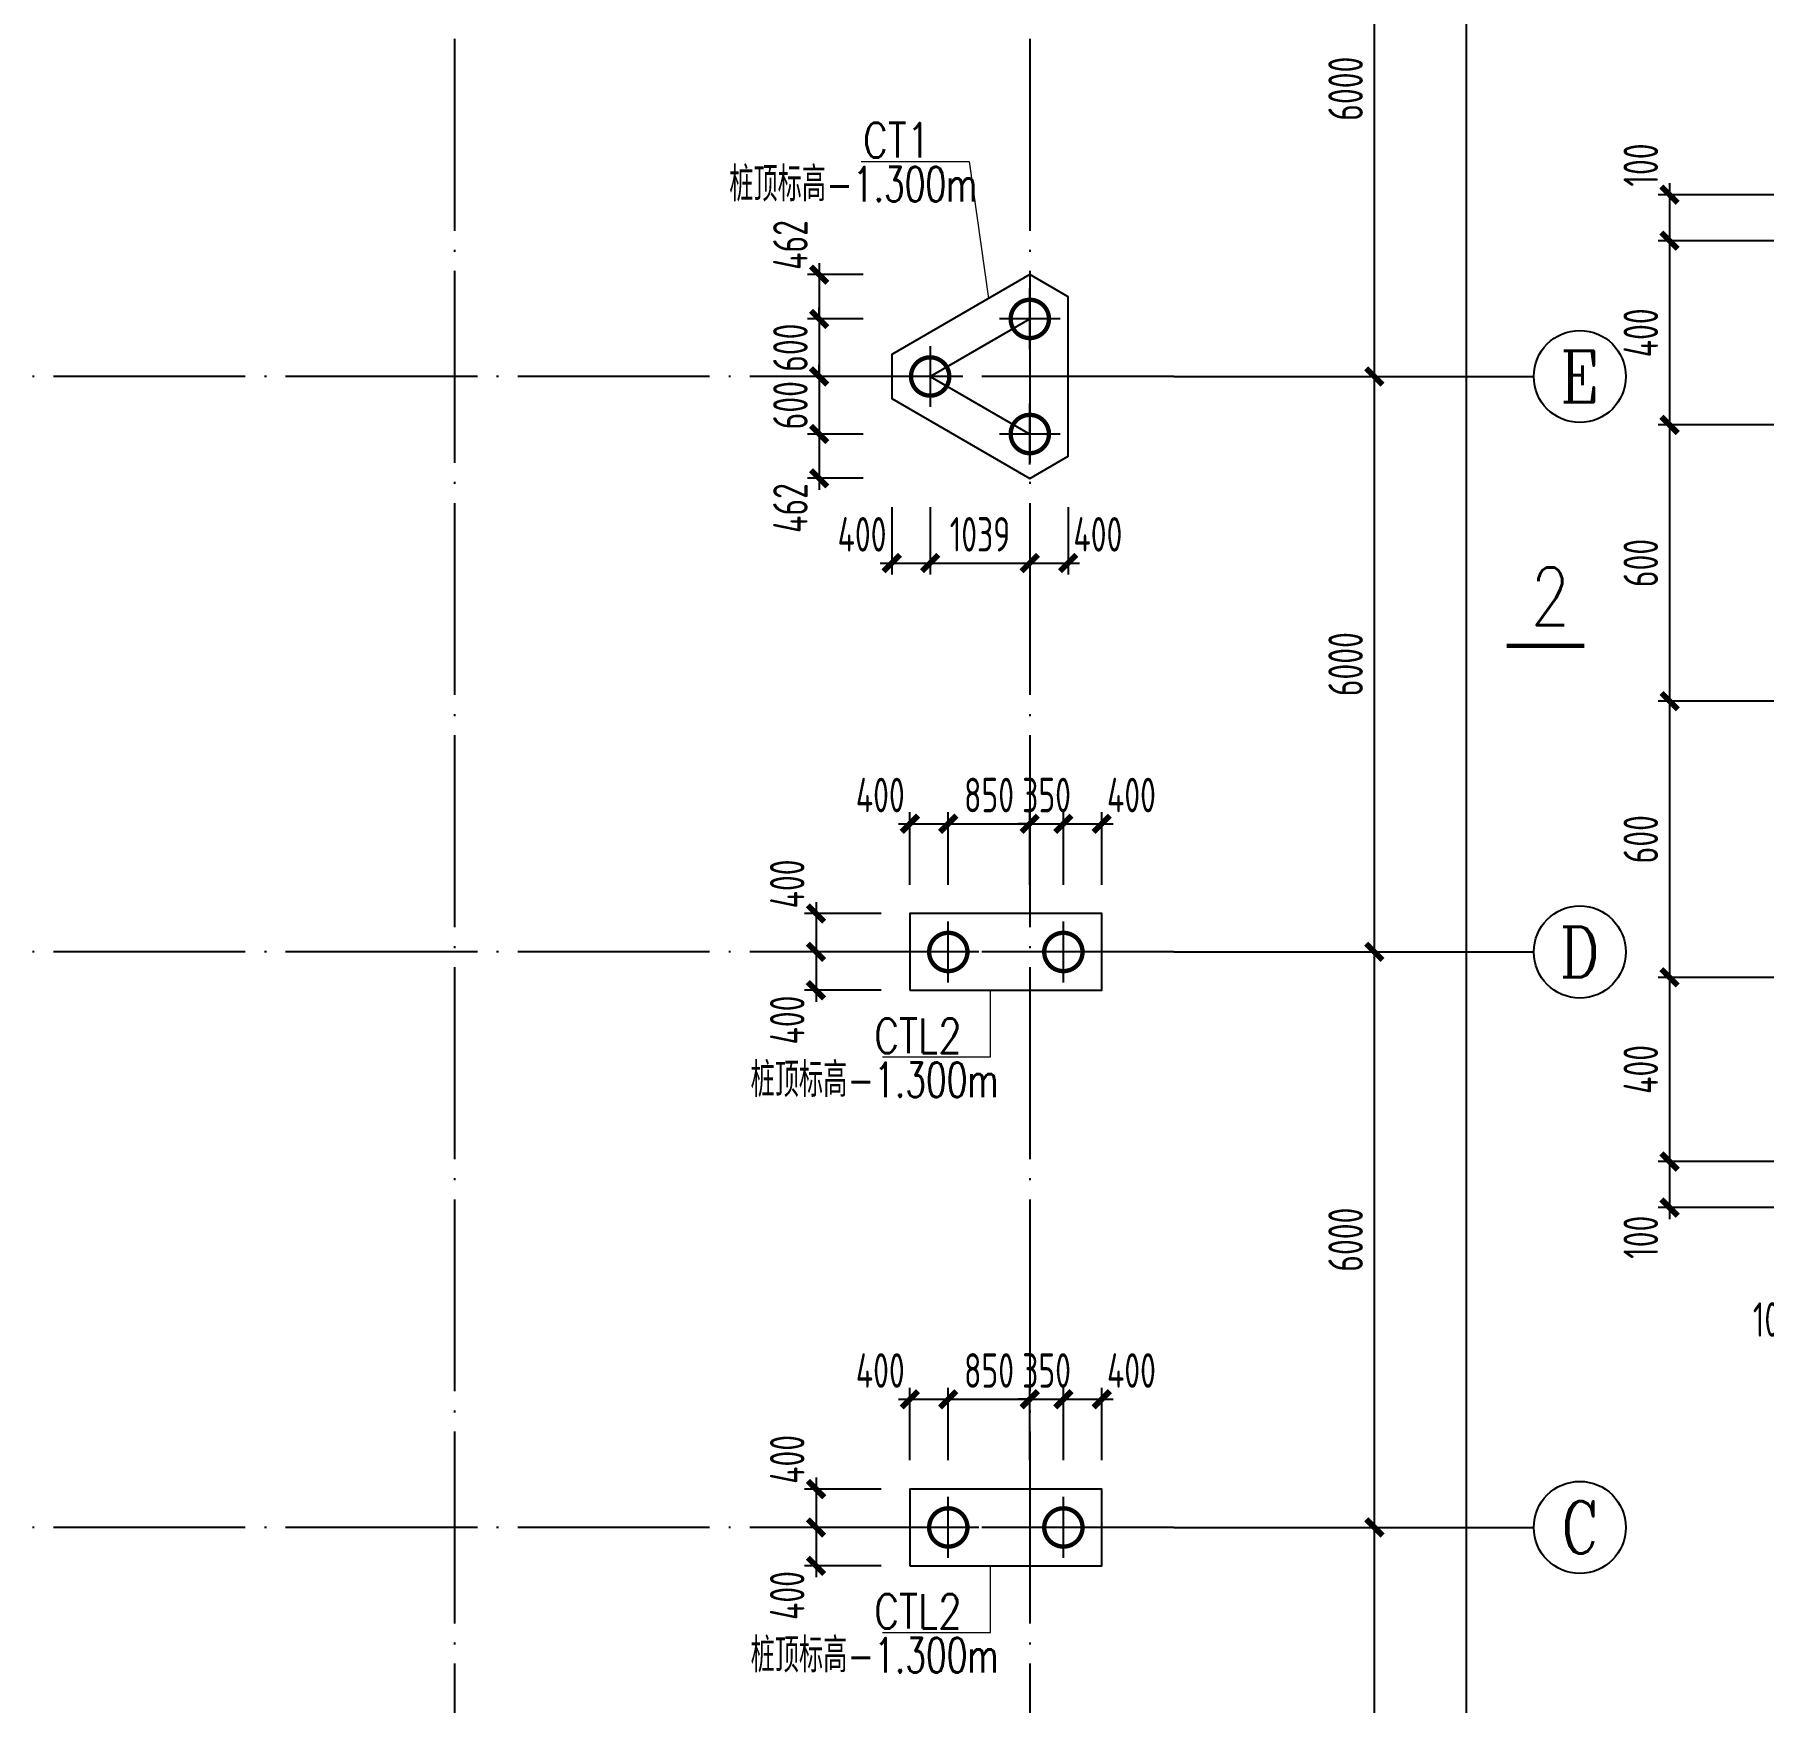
# Model space of a CAD drawing. Extents: x -1389621 to 57380, y -92505 to 283644.
# Drawn here: x -1353084 to -1335057, y 177292 to 194682 of the extents above; entities that cross this region are included whole.
import ezdxf
from ezdxf.enums import TextEntityAlignment as Align

# ---------------------------------------------------------------- set-up
doc = ezdxf.new("R2010")
doc.units = 0
doc.header["$LTSCALE"] = 100
doc.header["$MEASUREMENT"] = 0
doc.linetypes.add('DOTE', pattern=[2.42, 2, -0.2, 0.02, -0.2])
doc.layers.get('0').update_dxf_attribs({"linetype": 'CONTINUOUS'})
doc.layers.get('Defpoints').update_dxf_attribs({"linetype": 'CONTINUOUS'})
for name, color, linetype in [('AXIS', 3, 'CONTINUOUS'), ('AXIS_TEXT', 7, 'CONTINUOUS'), ('DIM', 3, 'CONTINUOUS'), ('DOTE', 1, 'DOTE'), ('PUB_DIM', 3, 'CONTINUOUS'), ('单桩', 6, 'CONTINUOUS'), ('承台', 2, 'CONTINUOUS')]:
    doc.layers.add(name, color=color, linetype=linetype)
doc.layers.add('PUB_TEXT', color=7, linetype='CONTINUOUS', lineweight=15)
doc.styles.add('_TCH_AXIS', font='COMPLEX', dxfattribs={"bigfont": 'GBCBIG'})
doc.styles.add('_TXT', font='SIMPLEX.shx', dxfattribs={"width": 0.6})
doc.styles.add('COMPLEX', font='COMPLEX')
doc.styles.add('DIM_FONT', font='SIMPLEX', dxfattribs={"width": 0.7, "bigfont": 'GBCBIG'})
doc.styles.add('hztxt', font='txt', dxfattribs={"width": 0.7, "height": 10, "bigfont": 'hztxt.shx'})
doc.styles.add('TSSD_Dimension', font='tssdeng.shx', dxfattribs={"width": 0.7, "bigfont": 'hztxt.shx'})
doc.dimstyles.new('TSSD_100_100', dxfattribs={"dimtxt": 300, "dimasz": 100, "dimexe": 100, "dimexo": 250, "dimgap": 100, "dimtad": 1, "dimdec": 0, "dimzin": 0, "dimdsep": 46, "dimtxsty": 'TSSD_Dimension', "dimblk": 'ARCHTICK', "dimblk1": 'ARCHTICK', "dimblk2": 'ARCHTICK', "dimcen": 0, "dimdle": 100, "dimclrt": 7, "dimadec": 0, "dimazin": 0, "dimtfac": 1, "dimtdec": 0, "dimtix": 1, "dimtmove": 2, "dimatfit": 3, "dimfxl": 0, "dimtolj": 1, "dimtzin": 0, "dimarcsym": 0})

# ---------------------------------------------------------------- blocks, each defined once
blk = doc.blocks.new('_ArchTick')
at = {"color": 0, "linetype": 'ByBlock'}
blk.add_lwpolyline([(-0.71, -0.71, 0.5, 0.5, 0), (0.71, 0.71, 0.5, 0.5, 0)], format="xyseb", dxfattribs=at)
blk = doc.blocks.new('*D1337')
at = {"layer": 'Defpoints', "color": 0, "ltscale": 100}
for p in [(-1341207, 179117), (-1339114, 179117), (-1341207, 173117)]:
    blk.add_point(p, dxfattribs=at)
at = {"layer": 'DIM', "color": 0, "lineweight": -2, "ltscale": 100}
for p, q in [((-1339114, 172997), (-1339114, 179237)), ((-1340907, 179117), (-1338994, 179117)), ((-1340907, 173117), (-1338994, 173117))]:
    blk.add_line(p, q, dxfattribs=at)
at = {"layer": 'DIM', "color": 0, "lineweight": -2, "ltscale": 100, "xscale": 120, "yscale": 120, "zscale": 120}
for p, rotation in [((-1339114, 179117), 90), ((-1339114, 173117), 270)]:
    blk.add_blockref('_ArchTick', p, dxfattribs=dict(at, rotation=rotation))
at = {"layer": 'DIM', "color": 7, "ltscale": 100, "insert": (-1339414, 176117), "char_height": 360, "attachment_point": 5, "rotation": 90, "style": 'TSSD_Dimension'}
blk.add_mtext('\\A1;6000', dxfattribs=at)
blk = doc.blocks.new('*D1338')
at = {"layer": 'Defpoints', "color": 0, "ltscale": 100}
for p in [(-1341207, 185117), (-1339114, 185117), (-1341207, 179117)]:
    blk.add_point(p, dxfattribs=at)
at = {"layer": 'DIM', "color": 0, "lineweight": -2, "ltscale": 100}
for p, q in [((-1339114, 178997), (-1339114, 185237)), ((-1340907, 185117), (-1338994, 185117)), ((-1340907, 179117), (-1338994, 179117))]:
    blk.add_line(p, q, dxfattribs=at)
at = {"layer": 'DIM', "color": 0, "lineweight": -2, "ltscale": 100, "xscale": 120, "yscale": 120, "zscale": 120}
for p, rotation in [((-1339114, 185117), 90), ((-1339114, 179117), 270)]:
    blk.add_blockref('_ArchTick', p, dxfattribs=dict(at, rotation=rotation))
at = {"layer": 'DIM', "color": 7, "ltscale": 100, "insert": (-1339414, 182117), "char_height": 360, "attachment_point": 5, "rotation": 90, "style": 'TSSD_Dimension'}
blk.add_mtext('\\A1;6000', dxfattribs=at)
blk = doc.blocks.new('*D1339')
at = {"layer": 'Defpoints', "color": 0, "ltscale": 100}
for p in [(-1341207, 191117), (-1339114, 191117), (-1341207, 185117)]:
    blk.add_point(p, dxfattribs=at)
at = {"layer": 'DIM', "color": 0, "lineweight": -2, "ltscale": 100}
for p, q in [((-1340907, 191117), (-1338994, 191117)), ((-1339114, 184997), (-1339114, 191237)), ((-1340907, 185117), (-1338994, 185117))]:
    blk.add_line(p, q, dxfattribs=at)
at = {"layer": 'DIM', "color": 0, "lineweight": -2, "ltscale": 100, "xscale": 120, "yscale": 120, "zscale": 120}
for p, rotation in [((-1339114, 191117), 90), ((-1339114, 185117), 270)]:
    blk.add_blockref('_ArchTick', p, dxfattribs=dict(at, rotation=rotation))
at = {"layer": 'DIM', "color": 7, "ltscale": 100, "insert": (-1339414, 188117), "char_height": 360, "attachment_point": 5, "rotation": 90, "style": 'TSSD_Dimension'}
blk.add_mtext('\\A1;6000', dxfattribs=at)
blk = doc.blocks.new('*D1340')
at = {"layer": 'Defpoints', "color": 0, "ltscale": 100}
for p in [(-1341207, 197117), (-1339114, 197117), (-1341207, 191117)]:
    blk.add_point(p, dxfattribs=at)
at = {"layer": 'DIM', "color": 0, "lineweight": -2, "ltscale": 100}
for p, q in [((-1339114, 190997), (-1339114, 197237)), ((-1340907, 197117), (-1338994, 197117)), ((-1340907, 191117), (-1338994, 191117))]:
    blk.add_line(p, q, dxfattribs=at)
at = {"layer": 'DIM', "color": 0, "lineweight": -2, "ltscale": 100, "xscale": 120, "yscale": 120, "zscale": 120}
for p, rotation in [((-1339114, 197117), 90), ((-1339114, 191117), 270)]:
    blk.add_blockref('_ArchTick', p, dxfattribs=dict(at, rotation=rotation))
at = {"layer": 'DIM', "color": 7, "ltscale": 100, "insert": (-1339414, 194117), "char_height": 360, "attachment_point": 5, "rotation": 90, "style": 'TSSD_Dimension'}
blk.add_mtext('\\A1;6000', dxfattribs=at)
blk = doc.blocks.new('*D1348')
at = {"layer": 'Defpoints', "color": 0, "ltscale": 100}
for p in [(-1341447, 239117), (-1338154, 239117), (-1341447, 167117)]:
    blk.add_point(p, dxfattribs=at)
at = {"layer": 'DIM', "color": 0, "lineweight": -2, "ltscale": 100}
for p, q in [((-1338154, 166997), (-1338154, 239237)), ((-1341147, 239117), (-1338034, 239117)), ((-1341147, 167117), (-1338034, 167117))]:
    blk.add_line(p, q, dxfattribs=at)
at = {"layer": 'DIM', "color": 0, "lineweight": -2, "ltscale": 100, "xscale": 120, "yscale": 120, "zscale": 120}
for p, rotation in [((-1338154, 239117), 90), ((-1338154, 167117), 270)]:
    blk.add_blockref('_ArchTick', p, dxfattribs=dict(at, rotation=rotation))
at = {"layer": 'DIM', "color": 7, "ltscale": 100, "insert": (-1338454, 203117), "char_height": 360, "attachment_point": 5, "rotation": 90, "style": 'TSSD_Dimension'}
blk.add_mtext('\\A1;72000', dxfattribs=at)
blk = doc.blocks.new('_AXISO')
blk.add_circle((0, 0), 0.5)
at = {"layer": 'AXIS_TEXT', "style": 'COMPLEX', "width": 1.041667}
blk.add_attdef('A', text='', height=0.56, dxfattribs=at).set_placement((-0.25, -0.28), (0.25, -0.28), align=Align.FIT)
blk = doc.blocks.new('U_B0HTE')
at = {"layer": '单桩'}
for p, q in [((0, 269.25), (0, -269.25)), ((-269.25, 0), (269.25, 0))]:
    blk.add_line(p, q, dxfattribs=at)
at = {"layer": '单桩', "const_width": 38.5}
blk.add_lwpolyline([(-169.25, 0, 1), (169.25, 0, 1)], format="xyb", close=True, dxfattribs=at)
at = {"style": 'DIM_FONT', "width": 0.8, "flags": 9}
for tag in ['YSIZE', 'XSIZE']:
    blk.add_attdef(tag, (0, 0), '', height=0.5, dxfattribs=at)
blk = doc.blocks.new('*D1537')
at = {"layer": 'Defpoints', "color": 0, "ltscale": 100}
for p in [(-1343957, 185517), (-1344936, 185117), (-1343957, 185117)]:
    blk.add_point(p, dxfattribs=at)
at = {"layer": 'DIM', "color": 0, "lineweight": -2, "ltscale": 100}
for p, q in [((-1344257, 185517), (-1345056, 185517)), ((-1344936, 185637), (-1344936, 184997)), ((-1344257, 185117), (-1345056, 185117))]:
    blk.add_line(p, q, dxfattribs=at)
at = {"layer": 'DIM', "color": 0, "lineweight": -2, "ltscale": 100, "xscale": 120, "yscale": 120, "zscale": 120}
for p, rotation in [((-1344936, 185517), 90), ((-1344936, 185117), 270)]:
    blk.add_blockref('_ArchTick', p, dxfattribs=dict(at, rotation=rotation))
at = {"layer": 'DIM', "color": 7, "ltscale": 100, "insert": (-1345236, 185826), "char_height": 360, "attachment_point": 5, "rotation": 90, "style": 'TSSD_Dimension'}
blk.add_mtext('\\A1;400', dxfattribs=at)
blk = doc.blocks.new('*D1538')
at = {"layer": 'Defpoints', "color": 0, "ltscale": 100}
for p in [(-1343557, 186453), (-1343957, 185517), (-1343557, 185517)]:
    blk.add_point(p, dxfattribs=at)
at = {"layer": 'DIM', "color": 0, "lineweight": -2, "ltscale": 100}
for p, q in [((-1344077, 186453), (-1343437, 186453)), ((-1343957, 185817), (-1343957, 186573)), ((-1343557, 185817), (-1343557, 186573))]:
    blk.add_line(p, q, dxfattribs=at)
at = {"layer": 'DIM', "color": 0, "lineweight": -2, "ltscale": 100, "xscale": 120, "yscale": 120, "zscale": 120, "rotation": 180}
blk.add_blockref('_ArchTick', (-1343957, 186453), dxfattribs=at)
at = {"layer": 'DIM', "color": 0, "lineweight": -2, "ltscale": 100, "xscale": 120, "yscale": 120, "zscale": 120}
blk.add_blockref('_ArchTick', (-1343557, 186453), dxfattribs=at)
at = {"layer": 'DIM', "color": 7, "ltscale": 100, "insert": (-1344266, 186753), "char_height": 360, "attachment_point": 5, "style": 'TSSD_Dimension'}
blk.add_mtext('\\A1;400', dxfattribs=at)
blk = doc.blocks.new('*D1539')
at = {"layer": 'Defpoints', "color": 0, "ltscale": 100}
for p in [(-1343957, 185117), (-1344936, 184717), (-1343957, 184717)]:
    blk.add_point(p, dxfattribs=at)
at = {"layer": 'DIM', "color": 0, "lineweight": -2, "ltscale": 100}
for p, q in [((-1344936, 185237), (-1344936, 184597)), ((-1344257, 185117), (-1345056, 185117)), ((-1344257, 184717), (-1345056, 184717))]:
    blk.add_line(p, q, dxfattribs=at)
at = {"layer": 'DIM', "color": 0, "lineweight": -2, "ltscale": 100, "xscale": 120, "yscale": 120, "zscale": 120}
for p, rotation in [((-1344936, 185117), 90), ((-1344936, 184717), 270)]:
    blk.add_blockref('_ArchTick', p, dxfattribs=dict(at, rotation=rotation))
at = {"layer": 'DIM', "color": 7, "ltscale": 100, "insert": (-1345236, 184407), "char_height": 360, "attachment_point": 5, "rotation": 90, "style": 'TSSD_Dimension'}
blk.add_mtext('\\A1;400', dxfattribs=at)
blk = doc.blocks.new('*D1540')
at = {"layer": 'Defpoints', "color": 0, "ltscale": 100}
for p in [(-1342357, 186453), (-1342707, 185517), (-1342357, 185517)]:
    blk.add_point(p, dxfattribs=at)
at = {"layer": 'DIM', "color": 0, "lineweight": -2, "ltscale": 100}
for p, q in [((-1342707, 186453), (-1342827, 186453)), ((-1342707, 185817), (-1342707, 186573)), ((-1342707, 186453), (-1342357, 186453)), ((-1342357, 185817), (-1342357, 186573)), ((-1342357, 186453), (-1342237, 186453))]:
    blk.add_line(p, q, dxfattribs=at)
at = {"layer": 'DIM', "color": 0, "lineweight": -2, "ltscale": 100, "xscale": 120, "yscale": 120, "zscale": 120}
blk.add_blockref('_ArchTick', (-1342707, 186453), dxfattribs=at)
at = {"layer": 'DIM', "color": 0, "lineweight": -2, "ltscale": 100, "xscale": 120, "yscale": 120, "zscale": 120, "rotation": 180}
blk.add_blockref('_ArchTick', (-1342357, 186453), dxfattribs=at)
at = {"layer": 'DIM', "color": 7, "ltscale": 100, "insert": (-1342532, 186753), "char_height": 360, "attachment_point": 5, "style": 'TSSD_Dimension'}
blk.add_mtext('\\A1;350', dxfattribs=at)
blk = doc.blocks.new('*D1541')
at = {"layer": 'Defpoints', "color": 0, "ltscale": 100}
for p in [(-1341957, 186453), (-1342357, 185517), (-1341957, 185517)]:
    blk.add_point(p, dxfattribs=at)
at = {"layer": 'DIM', "color": 0, "lineweight": -2, "ltscale": 100}
for p, q in [((-1342477, 186453), (-1341837, 186453)), ((-1342357, 185817), (-1342357, 186573)), ((-1341957, 185817), (-1341957, 186573))]:
    blk.add_line(p, q, dxfattribs=at)
at = {"layer": 'DIM', "color": 0, "lineweight": -2, "ltscale": 100, "xscale": 120, "yscale": 120, "zscale": 120, "rotation": 180}
blk.add_blockref('_ArchTick', (-1342357, 186453), dxfattribs=at)
at = {"layer": 'DIM', "color": 0, "lineweight": -2, "ltscale": 100, "xscale": 120, "yscale": 120, "zscale": 120}
blk.add_blockref('_ArchTick', (-1341957, 186453), dxfattribs=at)
at = {"layer": 'DIM', "color": 7, "ltscale": 100, "insert": (-1341647, 186753), "char_height": 360, "attachment_point": 5, "style": 'TSSD_Dimension'}
blk.add_mtext('\\A1;400', dxfattribs=at)
blk = doc.blocks.new('*D1542')
at = {"layer": 'Defpoints', "color": 0, "ltscale": 100}
for p in [(-1342707, 186453), (-1343557, 185517), (-1342707, 185517)]:
    blk.add_point(p, dxfattribs=at)
at = {"layer": 'DIM', "color": 0, "lineweight": -2, "ltscale": 100}
for p, q in [((-1343677, 186453), (-1342587, 186453)), ((-1343557, 185817), (-1343557, 186573)), ((-1342707, 185817), (-1342707, 186573))]:
    blk.add_line(p, q, dxfattribs=at)
at = {"layer": 'DIM', "color": 0, "lineweight": -2, "ltscale": 100, "xscale": 120, "yscale": 120, "zscale": 120, "rotation": 180}
blk.add_blockref('_ArchTick', (-1343557, 186453), dxfattribs=at)
at = {"layer": 'DIM', "color": 0, "lineweight": -2, "ltscale": 100, "xscale": 120, "yscale": 120, "zscale": 120}
blk.add_blockref('_ArchTick', (-1342707, 186453), dxfattribs=at)
at = {"layer": 'DIM', "color": 7, "ltscale": 100, "insert": (-1343132, 186753), "char_height": 360, "attachment_point": 5, "style": 'TSSD_Dimension'}
blk.add_mtext('\\A1;850', dxfattribs=at)
blk = doc.blocks.new('*D1543')
at = {"layer": 'Defpoints', "color": 0, "ltscale": 100}
for p in [(-1343957, 179517), (-1344936, 179117), (-1343957, 179117)]:
    blk.add_point(p, dxfattribs=at)
at = {"layer": 'DIM', "color": 0, "lineweight": -2, "ltscale": 100}
for p, q in [((-1344936, 179637), (-1344936, 178997)), ((-1344257, 179517), (-1345056, 179517)), ((-1344257, 179117), (-1345056, 179117))]:
    blk.add_line(p, q, dxfattribs=at)
at = {"layer": 'DIM', "color": 0, "lineweight": -2, "ltscale": 100, "xscale": 120, "yscale": 120, "zscale": 120}
for p, rotation in [((-1344936, 179517), 90), ((-1344936, 179117), 270)]:
    blk.add_blockref('_ArchTick', p, dxfattribs=dict(at, rotation=rotation))
at = {"layer": 'DIM', "color": 7, "ltscale": 100, "insert": (-1345236, 179826), "char_height": 360, "attachment_point": 5, "rotation": 90, "style": 'TSSD_Dimension'}
blk.add_mtext('\\A1;400', dxfattribs=at)
blk = doc.blocks.new('*D1544')
at = {"layer": 'Defpoints', "color": 0, "ltscale": 100}
for p in [(-1343557, 180453), (-1343957, 179517), (-1343557, 179517)]:
    blk.add_point(p, dxfattribs=at)
at = {"layer": 'DIM', "color": 0, "lineweight": -2, "ltscale": 100}
for p, q in [((-1344077, 180453), (-1343437, 180453)), ((-1343957, 179817), (-1343957, 180573)), ((-1343557, 179817), (-1343557, 180573))]:
    blk.add_line(p, q, dxfattribs=at)
at = {"layer": 'DIM', "color": 0, "lineweight": -2, "ltscale": 100, "xscale": 120, "yscale": 120, "zscale": 120, "rotation": 180}
blk.add_blockref('_ArchTick', (-1343957, 180453), dxfattribs=at)
at = {"layer": 'DIM', "color": 0, "lineweight": -2, "ltscale": 100, "xscale": 120, "yscale": 120, "zscale": 120}
blk.add_blockref('_ArchTick', (-1343557, 180453), dxfattribs=at)
at = {"layer": 'DIM', "color": 7, "ltscale": 100, "insert": (-1344266, 180753), "char_height": 360, "attachment_point": 5, "style": 'TSSD_Dimension'}
blk.add_mtext('\\A1;400', dxfattribs=at)
blk = doc.blocks.new('*D1545')
at = {"layer": 'Defpoints', "color": 0, "ltscale": 100}
for p in [(-1343957, 179117), (-1344936, 178717), (-1343957, 178717)]:
    blk.add_point(p, dxfattribs=at)
at = {"layer": 'DIM', "color": 0, "lineweight": -2, "ltscale": 100}
for p, q in [((-1344936, 179237), (-1344936, 178597)), ((-1344257, 179117), (-1345056, 179117)), ((-1344257, 178717), (-1345056, 178717))]:
    blk.add_line(p, q, dxfattribs=at)
at = {"layer": 'DIM', "color": 0, "lineweight": -2, "ltscale": 100, "xscale": 120, "yscale": 120, "zscale": 120}
for p, rotation in [((-1344936, 179117), 90), ((-1344936, 178717), 270)]:
    blk.add_blockref('_ArchTick', p, dxfattribs=dict(at, rotation=rotation))
at = {"layer": 'DIM', "color": 7, "ltscale": 100, "insert": (-1345236, 178407), "char_height": 360, "attachment_point": 5, "rotation": 90, "style": 'TSSD_Dimension'}
blk.add_mtext('\\A1;400', dxfattribs=at)
blk = doc.blocks.new('*D1546')
at = {"layer": 'Defpoints', "color": 0, "ltscale": 100}
for p in [(-1342357, 180453), (-1342707, 179517), (-1342357, 179517)]:
    blk.add_point(p, dxfattribs=at)
at = {"layer": 'DIM', "color": 0, "lineweight": -2, "ltscale": 100}
for p, q in [((-1342707, 180453), (-1342827, 180453)), ((-1342707, 179817), (-1342707, 180573)), ((-1342707, 180453), (-1342357, 180453)), ((-1342357, 179817), (-1342357, 180573)), ((-1342357, 180453), (-1342237, 180453))]:
    blk.add_line(p, q, dxfattribs=at)
at = {"layer": 'DIM', "color": 0, "lineweight": -2, "ltscale": 100, "xscale": 120, "yscale": 120, "zscale": 120}
blk.add_blockref('_ArchTick', (-1342707, 180453), dxfattribs=at)
at = {"layer": 'DIM', "color": 0, "lineweight": -2, "ltscale": 100, "xscale": 120, "yscale": 120, "zscale": 120, "rotation": 180}
blk.add_blockref('_ArchTick', (-1342357, 180453), dxfattribs=at)
at = {"layer": 'DIM', "color": 7, "ltscale": 100, "insert": (-1342532, 180753), "char_height": 360, "attachment_point": 5, "style": 'TSSD_Dimension'}
blk.add_mtext('\\A1;350', dxfattribs=at)
blk = doc.blocks.new('*D1547')
at = {"layer": 'Defpoints', "color": 0, "ltscale": 100}
for p in [(-1341957, 180453), (-1342357, 179517), (-1341957, 179517)]:
    blk.add_point(p, dxfattribs=at)
at = {"layer": 'DIM', "color": 0, "lineweight": -2, "ltscale": 100}
for p, q in [((-1342477, 180453), (-1341837, 180453)), ((-1342357, 179817), (-1342357, 180573)), ((-1341957, 179817), (-1341957, 180573))]:
    blk.add_line(p, q, dxfattribs=at)
at = {"layer": 'DIM', "color": 0, "lineweight": -2, "ltscale": 100, "xscale": 120, "yscale": 120, "zscale": 120, "rotation": 180}
blk.add_blockref('_ArchTick', (-1342357, 180453), dxfattribs=at)
at = {"layer": 'DIM', "color": 0, "lineweight": -2, "ltscale": 100, "xscale": 120, "yscale": 120, "zscale": 120}
blk.add_blockref('_ArchTick', (-1341957, 180453), dxfattribs=at)
at = {"layer": 'DIM', "color": 7, "ltscale": 100, "insert": (-1341647, 180753), "char_height": 360, "attachment_point": 5, "style": 'TSSD_Dimension'}
blk.add_mtext('\\A1;400', dxfattribs=at)
blk = doc.blocks.new('*D1548')
at = {"layer": 'Defpoints', "color": 0, "ltscale": 100}
for p in [(-1342707, 180453), (-1343557, 179517), (-1342707, 179517)]:
    blk.add_point(p, dxfattribs=at)
at = {"layer": 'DIM', "color": 0, "lineweight": -2, "ltscale": 100}
for p, q in [((-1343677, 180453), (-1342587, 180453)), ((-1343557, 179817), (-1343557, 180573)), ((-1342707, 179817), (-1342707, 180573))]:
    blk.add_line(p, q, dxfattribs=at)
at = {"layer": 'DIM', "color": 0, "lineweight": -2, "ltscale": 100, "xscale": 120, "yscale": 120, "zscale": 120, "rotation": 180}
blk.add_blockref('_ArchTick', (-1343557, 180453), dxfattribs=at)
at = {"layer": 'DIM', "color": 0, "lineweight": -2, "ltscale": 100, "xscale": 120, "yscale": 120, "zscale": 120}
blk.add_blockref('_ArchTick', (-1342707, 180453), dxfattribs=at)
at = {"layer": 'DIM', "color": 7, "ltscale": 100, "insert": (-1343132, 180753), "char_height": 360, "attachment_point": 5, "style": 'TSSD_Dimension'}
blk.add_mtext('\\A1;850', dxfattribs=at)
blk = doc.blocks.new('*D1571')
at = {"layer": 'Defpoints', "color": 0, "ltscale": 100}
for p in [(-1344146, 190517), (-1344903, 190055), (-1344146, 190055)]:
    blk.add_point(p, dxfattribs=at)
at = {"layer": 'DIM', "color": 0, "lineweight": -2, "ltscale": 100}
for p, q in [((-1344903, 190637), (-1344903, 189935)), ((-1344446, 190517), (-1345023, 190517)), ((-1344446, 190055), (-1345023, 190055))]:
    blk.add_line(p, q, dxfattribs=at)
at = {"layer": 'DIM', "color": 0, "lineweight": -2, "ltscale": 100, "xscale": 120, "yscale": 120, "zscale": 120}
for p, rotation in [((-1344903, 190517), 90), ((-1344903, 190055), 270)]:
    blk.add_blockref('_ArchTick', p, dxfattribs=dict(at, rotation=rotation))
at = {"layer": 'DIM', "color": 7, "ltscale": 100, "insert": (-1345203, 189745), "char_height": 360, "attachment_point": 5, "rotation": 90, "style": 'TSSD_Dimension'}
blk.add_mtext('\\A1;462', dxfattribs=at)
blk = doc.blocks.new('*D1572')
at = {"layer": 'Defpoints', "color": 0, "ltscale": 100}
for p in [(-1342707, 190055), (-1342307, 190055), (-1342307, 189171)]:
    blk.add_point(p, dxfattribs=at)
at = {"layer": 'DIM', "color": 0, "lineweight": -2, "ltscale": 100}
for p, q in [((-1342707, 189755), (-1342707, 189051)), ((-1342307, 189755), (-1342307, 189051)), ((-1342827, 189171), (-1342187, 189171))]:
    blk.add_line(p, q, dxfattribs=at)
at = {"layer": 'DIM', "color": 0, "lineweight": -2, "ltscale": 100, "xscale": 120, "yscale": 120, "zscale": 120, "rotation": 180}
blk.add_blockref('_ArchTick', (-1342707, 189171), dxfattribs=at)
at = {"layer": 'DIM', "color": 0, "lineweight": -2, "ltscale": 100, "xscale": 120, "yscale": 120, "zscale": 120}
blk.add_blockref('_ArchTick', (-1342307, 189171), dxfattribs=at)
at = {"layer": 'DIM', "color": 7, "ltscale": 100, "insert": (-1341997, 189471), "char_height": 360, "attachment_point": 5, "style": 'TSSD_Dimension'}
blk.add_mtext('\\A1;400', dxfattribs=at)
blk = doc.blocks.new('*D1573')
at = {"layer": 'Defpoints', "color": 0, "ltscale": 100}
for p in [(-1343746, 190055), (-1342707, 190055), (-1342707, 189171)]:
    blk.add_point(p, dxfattribs=at)
at = {"layer": 'DIM', "color": 0, "lineweight": -2, "ltscale": 100}
for p, q in [((-1343746, 189755), (-1343746, 189051)), ((-1342707, 189755), (-1342707, 189051)), ((-1343866, 189171), (-1342587, 189171))]:
    blk.add_line(p, q, dxfattribs=at)
at = {"layer": 'DIM', "color": 0, "lineweight": -2, "ltscale": 100, "xscale": 120, "yscale": 120, "zscale": 120, "rotation": 180}
blk.add_blockref('_ArchTick', (-1343746, 189171), dxfattribs=at)
at = {"layer": 'DIM', "color": 0, "lineweight": -2, "ltscale": 100, "xscale": 120, "yscale": 120, "zscale": 120}
blk.add_blockref('_ArchTick', (-1342707, 189171), dxfattribs=at)
at = {"layer": 'DIM', "color": 7, "ltscale": 100, "insert": (-1343226, 189471), "char_height": 360, "attachment_point": 5, "style": 'TSSD_Dimension'}
blk.add_mtext('\\A1;1039', dxfattribs=at)
blk = doc.blocks.new('*D1574')
at = {"layer": 'Defpoints', "color": 0, "ltscale": 100}
for p in [(-1344146, 190055), (-1343746, 190055), (-1343746, 189171)]:
    blk.add_point(p, dxfattribs=at)
at = {"layer": 'DIM', "color": 0, "lineweight": -2, "ltscale": 100}
for p, q in [((-1344146, 189755), (-1344146, 189051)), ((-1343746, 189755), (-1343746, 189051)), ((-1344266, 189171), (-1343626, 189171))]:
    blk.add_line(p, q, dxfattribs=at)
at = {"layer": 'DIM', "color": 0, "lineweight": -2, "ltscale": 100, "xscale": 120, "yscale": 120, "zscale": 120, "rotation": 180}
blk.add_blockref('_ArchTick', (-1344146, 189171), dxfattribs=at)
at = {"layer": 'DIM', "color": 0, "lineweight": -2, "ltscale": 100, "xscale": 120, "yscale": 120, "zscale": 120}
blk.add_blockref('_ArchTick', (-1343746, 189171), dxfattribs=at)
at = {"layer": 'DIM', "color": 7, "ltscale": 100, "insert": (-1344456, 189471), "char_height": 360, "attachment_point": 5, "style": 'TSSD_Dimension'}
blk.add_mtext('\\A1;400', dxfattribs=at)
blk = doc.blocks.new('*D1575')
at = {"layer": 'Defpoints', "color": 0, "ltscale": 100}
for p in [(-1344146, 191717), (-1344903, 191117), (-1344146, 191117)]:
    blk.add_point(p, dxfattribs=at)
at = {"layer": 'DIM', "color": 0, "lineweight": -2, "ltscale": 100}
for p, q in [((-1344903, 191717), (-1344903, 191837)), ((-1344446, 191717), (-1345023, 191717)), ((-1344903, 191717), (-1344903, 191117)), ((-1344446, 191117), (-1345023, 191117)), ((-1344903, 191117), (-1344903, 190997))]:
    blk.add_line(p, q, dxfattribs=at)
at = {"layer": 'DIM', "color": 0, "lineweight": -2, "ltscale": 100, "xscale": 120, "yscale": 120, "zscale": 120}
for p, rotation in [((-1344903, 191717), 270), ((-1344903, 191117), 90)]:
    blk.add_blockref('_ArchTick', p, dxfattribs=dict(at, rotation=rotation))
at = {"layer": 'DIM', "color": 7, "ltscale": 100, "insert": (-1345203, 191417), "char_height": 360, "attachment_point": 5, "rotation": 90, "style": 'TSSD_Dimension'}
blk.add_mtext('\\A1;600', dxfattribs=at)
blk = doc.blocks.new('*D1576')
at = {"layer": 'Defpoints', "color": 0, "ltscale": 100}
for p in [(-1344146, 191117), (-1344903, 190517), (-1344146, 190517)]:
    blk.add_point(p, dxfattribs=at)
at = {"layer": 'DIM', "color": 0, "lineweight": -2, "ltscale": 100}
for p, q in [((-1344446, 191117), (-1345023, 191117)), ((-1344903, 191117), (-1344903, 191237)), ((-1344903, 191117), (-1344903, 190517)), ((-1344446, 190517), (-1345023, 190517)), ((-1344903, 190517), (-1344903, 190397))]:
    blk.add_line(p, q, dxfattribs=at)
at = {"layer": 'DIM', "color": 0, "lineweight": -2, "ltscale": 100, "xscale": 120, "yscale": 120, "zscale": 120}
for p, rotation in [((-1344903, 191117), 270), ((-1344903, 190517), 90)]:
    blk.add_blockref('_ArchTick', p, dxfattribs=dict(at, rotation=rotation))
at = {"layer": 'DIM', "color": 7, "ltscale": 100, "insert": (-1345203, 190817), "char_height": 360, "attachment_point": 5, "rotation": 90, "style": 'TSSD_Dimension'}
blk.add_mtext('\\A1;600', dxfattribs=at)
blk = doc.blocks.new('*D1577')
at = {"layer": 'Defpoints', "color": 0, "ltscale": 100}
for p in [(-1344146, 192179), (-1344903, 191717), (-1344146, 191717)]:
    blk.add_point(p, dxfattribs=at)
at = {"layer": 'DIM', "color": 0, "lineweight": -2, "ltscale": 100}
for p, q in [((-1344446, 192179), (-1345023, 192179)), ((-1344903, 192299), (-1344903, 191597)), ((-1344446, 191717), (-1345023, 191717))]:
    blk.add_line(p, q, dxfattribs=at)
at = {"layer": 'DIM', "color": 0, "lineweight": -2, "ltscale": 100, "xscale": 120, "yscale": 120, "zscale": 120}
for p, rotation in [((-1344903, 192179), 90), ((-1344903, 191717), 270)]:
    blk.add_blockref('_ArchTick', p, dxfattribs=dict(at, rotation=rotation))
at = {"layer": 'DIM', "color": 7, "ltscale": 100, "insert": (-1345203, 192488), "char_height": 360, "attachment_point": 5, "rotation": 90, "style": 'TSSD_Dimension'}
blk.add_mtext('\\A1;462', dxfattribs=at)
blk = doc.blocks.new('*D1259')
at = {"layer": 'Defpoints', "color": 0, "ltscale": 100}
for p in [(-456471, 185182), (-457640, 182782), (-456471, 182782)]:
    blk.add_point(p, dxfattribs=at)
at = {"layer": 'DIM', "color": 0, "lineweight": -2, "ltscale": 100}
for p, q in [((-457640, 185282), (-457640, 182682)), ((-456721, 185182), (-457740, 185182)), ((-456721, 182782), (-457740, 182782))]:
    blk.add_line(p, q, dxfattribs=at)
at = {"layer": 'DIM', "color": 0, "lineweight": -2, "ltscale": 100, "xscale": 100, "yscale": 100, "zscale": 100}
for p, rotation in [((-457640, 185182), 90), ((-457640, 182782), 270)]:
    blk.add_blockref('_ArchTick', p, dxfattribs=dict(at, rotation=rotation))
at = {"layer": 'DIM', "color": 7, "ltscale": 100, "insert": (-457890, 183982), "char_height": 300, "attachment_point": 5, "rotation": 90, "style": 'TSSD_Dimension'}
blk.add_mtext('\\A1;600', dxfattribs=at)
blk = doc.blocks.new('*D1260')
at = {"layer": 'Defpoints', "color": 0, "ltscale": 100}
for p in [(-456471, 182782), (-457640, 180382), (-456471, 180382)]:
    blk.add_point(p, dxfattribs=at)
at = {"layer": 'DIM', "color": 0, "lineweight": -2, "ltscale": 100}
for p, q in [((-457640, 182882), (-457640, 180282)), ((-456721, 182782), (-457740, 182782)), ((-456721, 180382), (-457740, 180382))]:
    blk.add_line(p, q, dxfattribs=at)
at = {"layer": 'DIM', "color": 0, "lineweight": -2, "ltscale": 100, "xscale": 100, "yscale": 100, "zscale": 100}
for p, rotation in [((-457640, 182782), 90), ((-457640, 180382), 270)]:
    blk.add_blockref('_ArchTick', p, dxfattribs=dict(at, rotation=rotation))
at = {"layer": 'DIM', "color": 7, "ltscale": 100, "insert": (-457890, 181582), "char_height": 300, "attachment_point": 5, "rotation": 90, "style": 'TSSD_Dimension'}
blk.add_mtext('\\A1;600', dxfattribs=at)
blk = doc.blocks.new('*D1261')
at = {"layer": 'Defpoints', "color": 0, "ltscale": 100}
for p in [(-456471, 186782), (-457640, 185182), (-456471, 185182)]:
    blk.add_point(p, dxfattribs=at)
at = {"layer": 'DIM', "color": 0, "lineweight": -2, "ltscale": 100}
for p, q in [((-457640, 186882), (-457640, 185082)), ((-456721, 186782), (-457740, 186782)), ((-456721, 185182), (-457740, 185182))]:
    blk.add_line(p, q, dxfattribs=at)
at = {"layer": 'DIM', "color": 0, "lineweight": -2, "ltscale": 100, "xscale": 100, "yscale": 100, "zscale": 100}
for p, rotation in [((-457640, 186782), 90), ((-457640, 185182), 270)]:
    blk.add_blockref('_ArchTick', p, dxfattribs=dict(at, rotation=rotation))
at = {"layer": 'DIM', "color": 7, "ltscale": 100, "insert": (-457890, 185982), "char_height": 300, "attachment_point": 5, "rotation": 90, "style": 'TSSD_Dimension'}
blk.add_mtext('\\A1;400', dxfattribs=at)
blk = doc.blocks.new('*D1262')
at = {"layer": 'Defpoints', "color": 0, "ltscale": 100}
for p in [(-456471, 187182), (-457640, 186782), (-456471, 186782)]:
    blk.add_point(p, dxfattribs=at)
at = {"layer": 'DIM', "color": 0, "lineweight": -2, "ltscale": 100}
for p, q in [((-456721, 187182), (-457740, 187182)), ((-457640, 187282), (-457640, 186682)), ((-456721, 186782), (-457740, 186782))]:
    blk.add_line(p, q, dxfattribs=at)
at = {"layer": 'DIM', "color": 0, "lineweight": -2, "ltscale": 100, "xscale": 100, "yscale": 100, "zscale": 100}
for p, rotation in [((-457640, 187182), 90), ((-457640, 186782), 270)]:
    blk.add_blockref('_ArchTick', p, dxfattribs=dict(at, rotation=rotation))
at = {"layer": 'DIM', "color": 7, "ltscale": 100, "insert": (-457890, 187440), "char_height": 300, "attachment_point": 5, "rotation": 90, "style": 'TSSD_Dimension'}
blk.add_mtext('\\A1;100', dxfattribs=at)
blk = doc.blocks.new('*D1263')
at = {"layer": 'Defpoints', "color": 0, "ltscale": 100}
for p in [(-456471, 180382), (-457640, 178782), (-456471, 178782)]:
    blk.add_point(p, dxfattribs=at)
at = {"layer": 'DIM', "color": 0, "lineweight": -2, "ltscale": 100}
for p, q in [((-457640, 180482), (-457640, 178682)), ((-456721, 180382), (-457740, 180382)), ((-456721, 178782), (-457740, 178782))]:
    blk.add_line(p, q, dxfattribs=at)
at = {"layer": 'DIM', "color": 0, "lineweight": -2, "ltscale": 100, "xscale": 100, "yscale": 100, "zscale": 100}
for p, rotation in [((-457640, 180382), 90), ((-457640, 178782), 270)]:
    blk.add_blockref('_ArchTick', p, dxfattribs=dict(at, rotation=rotation))
at = {"layer": 'DIM', "color": 7, "ltscale": 100, "insert": (-457890, 179582), "char_height": 300, "attachment_point": 5, "rotation": 90, "style": 'TSSD_Dimension'}
blk.add_mtext('\\A1;400', dxfattribs=at)
blk = doc.blocks.new('*D1264')
at = {"layer": 'Defpoints', "color": 0, "ltscale": 100}
for p in [(-456471, 178782), (-457640, 178382), (-456471, 178382)]:
    blk.add_point(p, dxfattribs=at)
at = {"layer": 'DIM', "color": 0, "lineweight": -2, "ltscale": 100}
for p, q in [((-456721, 178782), (-457740, 178782)), ((-457640, 178882), (-457640, 178282)), ((-456721, 178382), (-457740, 178382))]:
    blk.add_line(p, q, dxfattribs=at)
at = {"layer": 'DIM', "color": 0, "lineweight": -2, "ltscale": 100, "xscale": 100, "yscale": 100, "zscale": 100}
for p, rotation in [((-457640, 178782), 90), ((-457640, 178382), 270)]:
    blk.add_blockref('_ArchTick', p, dxfattribs=dict(at, rotation=rotation))
at = {"layer": 'DIM', "color": 7, "ltscale": 100, "insert": (-457890, 178124), "char_height": 300, "attachment_point": 5, "rotation": 90, "style": 'TSSD_Dimension'}
blk.add_mtext('\\A1;100', dxfattribs=at)
blk = doc.blocks.new('*D1270')
at = {"layer": 'Defpoints', "color": 0, "ltscale": 100}
for p in [(-456471, 178382), (-456071, 178382), (-456071, 177159)]:
    blk.add_point(p, dxfattribs=at)
at = {"layer": 'DIM', "color": 0, "lineweight": -2, "ltscale": 100}
for p, q in [((-456471, 178132), (-456471, 177059)), ((-456071, 178132), (-456071, 177059)), ((-456571, 177159), (-455971, 177159))]:
    blk.add_line(p, q, dxfattribs=at)
at = {"layer": 'DIM', "color": 0, "lineweight": -2, "ltscale": 100, "xscale": 100, "yscale": 100, "zscale": 100, "rotation": 180}
blk.add_blockref('_ArchTick', (-456471, 177159), dxfattribs=at)
at = {"layer": 'DIM', "color": 0, "lineweight": -2, "ltscale": 100, "xscale": 100, "yscale": 100, "zscale": 100}
blk.add_blockref('_ArchTick', (-456071, 177159), dxfattribs=at)
at = {"layer": 'DIM', "color": 7, "ltscale": 100, "insert": (-456729, 177409), "char_height": 300, "attachment_point": 5, "style": 'TSSD_Dimension'}
blk.add_mtext('\\A1;100', dxfattribs=at)
blk = doc.blocks.new('A$C205760A8')
at = {"layer": 'PUB_TEXT', "const_width": 40}
blk.add_lwpolyline([(938.9, 17801.1), (266.1, 17801.1)], dxfattribs=at)
at = {"style": 'DIM_FONT', "width": 0.8, "flags": 9}
for tag, p in [('XSIZE', (9006.9, 19721)), ('YSIZE', (9006.9, 19721)), ('XSIZE', (9006.9, 14921)), ('YSIZE', (9006.9, 14921))]:
    blk.add_attdef(tag, p, '', height=2.36, rotation=180, dxfattribs=at)
at = {"style": 'DIM_FONT', "text_generation_flag": 4, "width": 0.8, "flags": 9}
for tag in ['XSIZE', 'YSIZE']:
    blk.add_attdef(tag, (4850, 17321), '', height=2.36, rotation=180, dxfattribs=at)
at = {"style": 'DIM_FONT', "width": 0.8, "flags": 9}
for tag in ['YSIZE', 'XSIZE']:
    blk.add_attdef(tag, (13163.9, 17321), '', height=2.36, dxfattribs=at)
at = {"layer": 'PUB_TEXT', "style": '_TXT', "width": 0.8}
blk.add_text('2', height=500, dxfattribs=at).set_placement((474, 17981.3))
at = {"layer": 'DIM', "ltscale": 100}
for base, p1, p2, picture, middle in [((1680.3, 21321), (2850, 21721), (2850, 21321), '*D1262', (1430.3, 21979)), ((1680.3, 12921), (2850, 13321), (2850, 12921), '*D1264', (1430.3, 12662.9))]:
    dim = blk.add_linear_dim(base=base, p1=p1, p2=p2, angle=90, text='100', dimstyle='TSSD_100_100', dxfattribs=at)
    dim.commit()
    dim.dimension.update_dxf_attribs({"geometry": picture, "text_midpoint": middle, "dimtype": 128, "insert": (459320.7, -165461.4)})
for base, p1, p2, text, picture, middle in [((1680.3, 19721), (2850, 21321), (2850, 19721), '400', '*D1261', (1430.3, 20521)), ((1680.3, 17321), (2850, 19721), (2850, 17321), '600', '*D1259', (1430.3, 18521)), ((1680.3, 14921), (2850, 17321), (2850, 14921), '600', '*D1260', (1430.3, 16121)), ((1680.3, 13321), (2850, 14921), (2850, 13321), '400', '*D1263', (1430.3, 14121))]:
    dim = blk.add_linear_dim(base=base, p1=p1, p2=p2, angle=90, text=text, dimstyle='TSSD_100_100', dxfattribs=at)
    dim.commit()
    dim.dimension.update_dxf_attribs({"geometry": picture, "text_midpoint": middle, "insert": (459320.7, -165461.4)})
dim = blk.add_linear_dim(base=(3250, 11697.1), p1=(2850, 12921), p2=(3250, 12921), text='100', dimstyle='TSSD_100_100', dxfattribs=at)
dim.commit()
dim.dimension.update_dxf_attribs({"geometry": '*D1270', "text_midpoint": (2591.9, 11947.1), "dimtype": 128, "insert": (459320.7, -165461.4)})

msp = doc.modelspace()

# ---------------------------------------------------------------- linework, layer by layer
at = {"layer": 'AXIS'}
for p, q in [((-1341206.633, 191116.717), (-1337452.024, 191116.717)), ((-1341206.633, 185116.717), (-1337452.024, 185116.717)), ((-1341206.633, 179116.717), (-1337452.024, 179116.717))]:
    msp.add_line(p, q, dxfattribs=at)
at = {"layer": 'DOTE', "linetype": 'DOTE', "ltscale": 10}
for p, q in [((-1348706.633, 240616.717), (-1348706.633, 165616.717)), ((-1342706.633, 240616.717), (-1342706.633, 165616.717)), ((-1341206.633, 191116.717), (-1382628.63, 191116.717)), ((-1341206.633, 185116.717), (-1382628.63, 185116.717)), ((-1341206.633, 179116.717), (-1382628.63, 179116.717))]:
    msp.add_line(p, q, dxfattribs=at)
at = {"layer": 'PUB_TEXT'}
for p, q in [((-1344465.018, 193359.78), (-1343339.366, 193359.78)), ((-1343339.366, 193359.78), (-1343138.891, 191929.033)), ((-1343117.412, 184021.954), (-1343117.412, 184716.717)), ((-1344243.064, 184021.954), (-1343117.412, 184021.954)), ((-1343117.412, 178021.954), (-1343117.412, 178716.717)), ((-1344243.064, 178021.954), (-1343117.412, 178021.954))]:
    msp.add_line(p, q, dxfattribs=at)
at = {"layer": '单桩'}
for q in [(-1342706.633, 191716.717), (-1342706.633, 190516.717)]:
    msp.add_line((-1343745.863, 191116.717), q, dxfattribs=at)
at = {"layer": '承台'}
msp.add_lwpolyline([(-1342706.633, 190054.837), (-1342306.633, 190285.777), (-1342306.633, 191947.657), (-1342706.633, 192178.598), (-1344145.863, 191347.657), (-1344145.863, 190885.777)], close=True, dxfattribs=at)
for points in [[(-1343956.633, 184716.717), (-1341956.633, 184716.717), (-1341956.633, 185516.717), (-1343956.633, 185516.717), (-1343956.633, 184716.717)], [(-1343956.633, 178716.717), (-1341956.633, 178716.717), (-1341956.633, 179516.717), (-1343956.633, 179516.717), (-1343956.633, 178716.717)]]:
    msp.add_lwpolyline(points, dxfattribs=at)

# ---------------------------------------------------------------- block references
at = {"ltscale": 100, "xscale": 1.19999999999709, "yscale": 1.19999999999709, "zscale": 1.2}
msp.add_blockref('A$C205760A8', (-1338053.037, 166947.279), dxfattribs=at)
at = {"layer": 'AXIS'}
ref = msp.add_blockref('_AXISO', (-1336972.024, 191116.717), dxfattribs=dict(at, xscale=960, yscale=960, zscale=960))
ref.add_attrib('A', 'E', dxfattribs={"layer": 'AXIS_TEXT', "ltscale": 0.5, "height": 534.53, "style": '_TCH_AXIS'}).set_placement((-1337175.654, 190849.452), (-1336768.393, 190849.452), align=Align.FIT)
ref = msp.add_blockref('_AXISO', (-1336972.024, 185116.717), dxfattribs=dict(at, xscale=960, yscale=960, zscale=960))
ref.add_attrib('A', 'D', dxfattribs={"layer": 'AXIS_TEXT', "ltscale": 0.5, "height": 522.309, "style": '_TCH_AXIS'}).set_placement((-1337183.434, 184855.563), (-1336760.613, 184855.563), align=Align.FIT)
ref = msp.add_blockref('_AXISO', (-1336972.024, 179116.717), dxfattribs=dict(at, xscale=960, yscale=960, zscale=960))
ref.add_attrib('A', 'C', dxfattribs={"layer": 'AXIS_TEXT', "ltscale": 0.5, "height": 546.829, "style": '_TCH_AXIS'}).set_placement((-1337167.32, 178843.303), (-1336776.727, 178843.303), align=Align.FIT)
at = {"layer": '单桩', "yscale": 1.18, "zscale": 1.18}
for p, xscale, rotation in [((-1342706.633, 191716.717), 1.17999999999995, 180), ((-1342706.633, 190516.717), 1.17999999999995, 180), ((-1343556.633, 185116.717), -1.18, 270), ((-1342356.633, 185116.717), -1.18, 270), ((-1343556.633, 179116.717), -1.18, 270), ((-1342356.633, 179116.717), -1.18, 270)]:
    msp.add_blockref('U_B0HTE', p, dxfattribs=dict(at, xscale=xscale, rotation=rotation))
at = {"layer": '单桩', "xscale": -1.17999999999995, "yscale": 1.18, "zscale": 1.18}
msp.add_blockref('U_B0HTE', (-1343745.863, 191116.717), dxfattribs=at)

# ---------------------------------------------------------------- texts
at = {"layer": 'PUB_DIM', "color": 7, "linetype": 'Continuous', "style": 'hztxt'}
for s, width, p in [('CT1', 0.8, (-1344094.135, 193579.721)), ('桩顶标高-1.300m', 0.7, (-1344547.351, 193141.191)), ('CTL2', 0.8, (-1343872.181, 184241.895)), ('桩顶标高-1.300m', 0.7, (-1344325.397, 183803.365)), ('CTL2', 0.8, (-1343872.181, 178241.895)), ('桩顶标高-1.300m', 0.7, (-1344325.397, 177803.365))]:
    msp.add_text(s, height=360, dxfattribs=dict(at, width=width)).set_placement(p, align=Align.MIDDLE)

# ---------------------------------------------------------------- dimensions: what is measured, and where the dimension line sits
at = {"layer": 'DIM', "ltscale": 100}
for p1, p2, distance, picture, middle in [((-1341446.633, 167116.717), (-1341446.633, 239116.717), -3292.902, '*D1348', (-1338453.731, 203116.717)), ((-1341206.633, 191116.717), (-1341206.633, 197116.717), -2092.902, '*D1340', (-1339413.731, 194116.717)), ((-1341206.633, 185116.717), (-1341206.633, 191116.717), -2092.902, '*D1339', (-1339413.731, 188116.717)), ((-1341206.633, 179116.717), (-1341206.633, 185116.717), -2092.902, '*D1338', (-1339413.731, 182116.717)), ((-1341206.633, 173116.717), (-1341206.633, 179116.717), -2092.902, '*D1337', (-1339413.731, 176116.717))]:
    dim = msp.add_aligned_dim(p1=p1, p2=p2, distance=distance, dimstyle='TSSD_100_100', override={"dimscale": 1.2}, dxfattribs=at)
    dim.commit()
    dim.dimension.update_dxf_attribs({"geometry": picture, "text_midpoint": middle})
for base, p1, p2, picture, middle in [((-1344903.063, 191716.717), (-1344145.863, 192178.598), (-1344145.863, 191716.717), '*D1577', (-1345203.063, 192488.29)), ((-1344903.063, 190054.837), (-1344145.863, 190516.717), (-1344145.863, 190054.837), '*D1571', (-1345203.063, 189745.145)), ((-1344935.646, 185116.717), (-1343956.633, 185516.717), (-1343956.633, 185116.717), '*D1537', (-1345235.646, 185826.41)), ((-1344935.646, 184716.717), (-1343956.633, 185116.717), (-1343956.633, 184716.717), '*D1539', (-1345235.646, 184407.025)), ((-1344935.646, 179116.717), (-1343956.633, 179516.717), (-1343956.633, 179116.717), '*D1543', (-1345235.646, 179826.41)), ((-1344935.646, 178716.717), (-1343956.633, 179116.717), (-1343956.633, 178716.717), '*D1545', (-1345235.646, 178407.025))]:
    dim = msp.add_linear_dim(base=base, p1=p1, p2=p2, angle=90, dimstyle='TSSD_100_100', override={"dimscale": 1.2}, dxfattribs=at)
    dim.commit()
    dim.dimension.update_dxf_attribs({"geometry": picture, "text_midpoint": middle, "dimtype": 160})
for base, p1, p2, picture, middle in [((-1344903.063, 191116.717), (-1344145.863, 191716.717), (-1344145.863, 191116.717), '*D1575', (-1345203.063, 191416.717)), ((-1344903.063, 190516.717), (-1344145.863, 191116.717), (-1344145.863, 190516.717), '*D1576', (-1345203.063, 190816.717))]:
    dim = msp.add_linear_dim(base=base, p1=p1, p2=p2, angle=90, dimstyle='TSSD_100_100', override={"dimscale": 1.2}, dxfattribs=at)
    dim.commit()
    dim.dimension.update_dxf_attribs({"geometry": picture, "text_midpoint": middle})
for base, p1, p2, picture, middle in [((-1343745.863, 189170.9), (-1344145.863, 190054.837), (-1343745.863, 190054.837), '*D1574', (-1344455.555, 189470.9)), ((-1342306.633, 189170.9), (-1342706.633, 190054.837), (-1342306.633, 190054.837), '*D1572', (-1341996.94, 189470.9)), ((-1343556.633, 186453.146), (-1343956.633, 185516.717), (-1343556.633, 185516.717), '*D1538', (-1344266.325, 186753.146)), ((-1341956.633, 186453.146), (-1342356.633, 185516.717), (-1341956.633, 185516.717), '*D1541', (-1341646.94, 186753.146)), ((-1343556.633, 180453.146), (-1343956.633, 179516.717), (-1343556.633, 179516.717), '*D1544', (-1344266.325, 180753.146)), ((-1341956.633, 180453.146), (-1342356.633, 179516.717), (-1341956.633, 179516.717), '*D1547', (-1341646.94, 180753.146))]:
    dim = msp.add_linear_dim(base=base, p1=p1, p2=p2, dimstyle='TSSD_100_100', override={"dimscale": 1.2}, dxfattribs=at)
    dim.commit()
    dim.dimension.update_dxf_attribs({"geometry": picture, "text_midpoint": middle, "dimtype": 160})
for base, p1, p2, picture, middle in [((-1342706.633, 189170.9), (-1343745.863, 190054.837), (-1342706.633, 190054.837), '*D1573', (-1343226.248, 189470.9)), ((-1342706.633, 186453.146), (-1343556.633, 185516.717), (-1342706.633, 185516.717), '*D1542', (-1343131.633, 186753.146)), ((-1342356.633, 186453.146), (-1342706.633, 185516.717), (-1342356.633, 185516.717), '*D1540', (-1342531.633, 186753.146)), ((-1342706.633, 180453.146), (-1343556.633, 179516.717), (-1342706.633, 179516.717), '*D1548', (-1343131.633, 180753.146)), ((-1342356.633, 180453.146), (-1342706.633, 179516.717), (-1342356.633, 179516.717), '*D1546', (-1342531.633, 180753.146))]:
    dim = msp.add_linear_dim(base=base, p1=p1, p2=p2, dimstyle='TSSD_100_100', override={"dimscale": 1.2}, dxfattribs=at)
    dim.commit()
    dim.dimension.update_dxf_attribs({"geometry": picture, "text_midpoint": middle})

doc.saveas('drawing.dxf')
